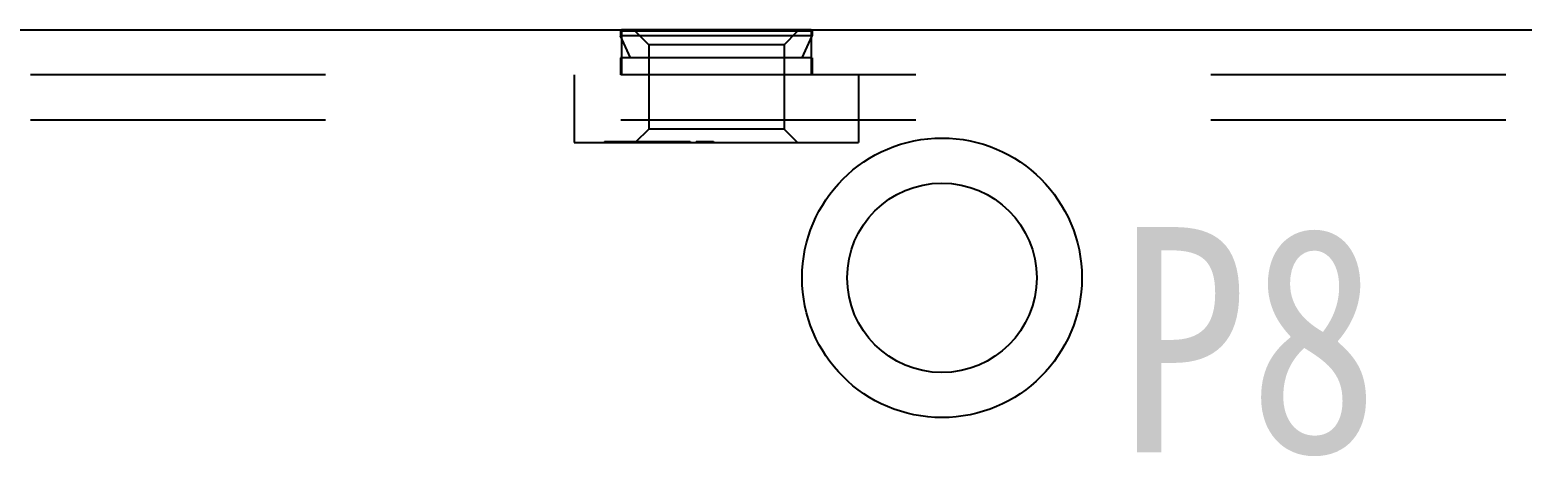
# Model space of a CAD drawing. Header units: millimetres. Extents: x 1262 to 3787, y 0 to 841.
# Drawn here: x 2880 to 2913.07, y 648.7 to 658.16 of the extents above; entities that cross this region are included whole.
import ezdxf

# ---------------------------------------------------------------- set-up
doc = ezdxf.new("R2010")
doc.units = ezdxf.units.MM
doc.header["$LTSCALE"] = 65.395
doc.linetypes.add('HIDDEN', pattern=[0.2, 0.1, -0.1])
doc.layers.get('0').update_dxf_attribs({"linetype": 'CONTINUOUS'})
doc.layers.add('02___PRT_ALL_AXES', color=7, linetype='CONTINUOUS')
doc.layers.add('DEFAULT_2', color=8, linetype='HIDDEN')
doc.styles.get("Standard").update_dxf_attribs({"font": 'txt', "width": 0.85})

msp = doc.modelspace()

# ---------------------------------------------------------------- linework, layer by layer
at = {"color": 3, "linetype": 'Continuous'}
msp.add_line((2749.21, 658.158), (3161.21, 658.158), dxfattribs=at)
msp.add_circle((2900.21, 652.658), 3.1, dxfattribs=at)
at = {"color": 7, "linetype": 'Continuous'}
msp.add_circle((2900.21, 652.658), 2.1, dxfattribs=at)
at = {"layer": '02___PRT_ALL_AXES', "color": 8, "linetype": 'HIDDEN'}
for p, q in [((2893.11, 658.158), (2893.11, 657.158)), ((2897.31, 658.158), (2893.11, 658.158)), ((2897.31, 658.158), (2897.31, 657.158)), ((2897.31, 657.158), (2893.11, 657.158))]:
    msp.add_line(p, q, dxfattribs=at)
at = {"layer": 'DEFAULT_2', "color": 8, "linetype": 'HIDDEN'}
for p, q in [((2893.085, 658.128), (2893.085, 658.028)), ((2897.335, 658.128), (2893.085, 658.128)), ((2893.31, 657.538), (2893.085, 658.028)), ((2897.335, 658.028), (2893.085, 658.028)), ((2893.71, 657.828), (2893.41, 658.128)), ((2893.71, 657.828), (2893.71, 655.958)), ((2896.71, 657.828), (2893.71, 657.828)), ((2896.71, 657.828), (2897.01, 658.128)), ((2896.71, 657.828), (2896.71, 655.958)), ((2897.11, 657.538), (2897.335, 658.028)), ((2897.335, 658.128), (2897.335, 658.028)), ((2893.085, 657.538), (2893.085, 657.158)), ((2897.335, 657.538), (2893.085, 657.538)), ((2897.335, 657.538), (2897.335, 657.158)), ((3161.21, 657.158), (2749.21, 657.158)), ((2892.06, 657.158), (2892.06, 655.658)), ((2898.36, 657.158), (2898.36, 655.658)), ((3161.21, 656.158), (2749.21, 656.158)), ((2893.71, 655.958), (2893.41, 655.658)), ((2896.71, 655.958), (2893.71, 655.958)), ((2896.71, 655.958), (2897.01, 655.658)), ((2892.06, 655.658), (2898.36, 655.658)), ((2892.734, 655.678), (2892.734, 655.658)), ((2892.734, 655.678), (2894.626, 655.678)), ((2892.748, 655.678), (2892.748, 655.658)), ((2892.771, 655.658), (2892.771, 655.678)), ((2892.778, 655.678), (2892.778, 655.658)), ((2892.816, 655.658), (2892.816, 655.678)), ((2892.816, 655.678), (2892.816, 655.658)), ((2892.817, 655.678), (2892.817, 655.658)), ((2892.819, 655.678), (2892.819, 655.658)), ((2892.829, 655.678), (2892.829, 655.658)), ((2892.839, 655.658), (2892.839, 655.678)), ((2893.063, 655.678), (2893.063, 655.658)), ((2893.096, 655.678), (2893.096, 655.658)), ((2893.177, 655.678), (2893.177, 655.658)), ((2893.21, 655.678), (2893.21, 655.658)), ((2893.219, 655.678), (2893.219, 655.658)), ((2893.231, 655.678), (2893.231, 655.658)), ((2893.251, 655.678), (2893.251, 655.658)), ((2893.252, 655.678), (2893.252, 655.658)), ((2893.252, 655.678), (2893.252, 655.658)), ((2893.254, 655.678), (2893.254, 655.658)), ((2893.281, 655.678), (2893.281, 655.658)), ((2893.282, 655.678), (2893.282, 655.658)), ((2893.288, 655.678), (2893.288, 655.658)), ((2893.298, 655.678), (2893.298, 655.658)), ((2893.31, 655.658), (2893.31, 655.678)), ((2893.311, 655.678), (2893.311, 655.658)), ((2893.356, 655.678), (2893.356, 655.658)), ((2893.368, 655.678), (2893.368, 655.658)), ((2893.398, 655.678), (2893.398, 655.658)), ((2893.401, 655.678), (2893.401, 655.658)), ((2893.404, 655.678), (2893.404, 655.658)), ((2893.41, 655.678), (2893.41, 655.658)), ((2893.478, 655.678), (2893.478, 655.658)), ((2893.495, 655.678), (2893.495, 655.658)), ((2893.498, 655.678), (2893.498, 655.658)), ((2893.5, 655.678), (2893.5, 655.658)), ((2893.501, 655.658), (2893.501, 655.678)), ((2893.515, 655.678), (2893.515, 655.658)), ((2893.518, 655.678), (2893.518, 655.658)), ((2893.521, 655.678), (2893.521, 655.658)), ((2893.533, 655.678), (2893.533, 655.658)), ((2893.535, 655.678), (2893.535, 655.658)), ((2893.543, 655.678), (2893.543, 655.658)), ((2893.544, 655.678), (2893.544, 655.658)), ((2893.604, 655.678), (2893.604, 655.658)), ((2893.605, 655.678), (2893.605, 655.658)), ((2893.617, 655.658), (2893.617, 655.678)), ((2893.642, 655.678), (2893.642, 655.658)), ((2893.648, 655.678), (2893.648, 655.658)), ((2893.664, 655.678), (2893.664, 655.658)), ((2893.666, 655.678), (2893.666, 655.658)), ((2893.679, 655.658), (2893.679, 655.678)), ((2893.683, 655.678), (2893.683, 655.658)), ((2893.693, 655.678), (2893.693, 655.658)), ((2893.694, 655.658), (2893.694, 655.678)), ((2893.697, 655.678), (2893.697, 655.658)), ((2893.709, 655.678), (2893.709, 655.658)), ((2893.722, 655.658), (2893.722, 655.678)), ((2893.723, 655.678), (2893.723, 655.658)), ((2893.724, 655.678), (2893.724, 655.658)), ((2893.758, 655.658), (2893.758, 655.678)), ((2893.765, 655.678), (2893.765, 655.658)), ((2893.825, 655.678), (2893.825, 655.658)), ((2893.832, 655.658), (2893.832, 655.678)), ((2893.856, 655.678), (2893.856, 655.658)), ((2893.867, 655.678), (2893.867, 655.658)), ((2893.879, 655.658), (2893.879, 655.678)), ((2893.89, 655.678), (2893.89, 655.658)), ((2893.89, 655.658), (2893.89, 655.678)), ((2893.901, 655.678), (2893.901, 655.658)), ((2893.903, 655.678), (2893.903, 655.658)), ((2893.942, 655.678), (2893.942, 655.658)), ((2893.97, 655.678), (2893.97, 655.658)), ((2893.978, 655.678), (2893.978, 655.658)), ((2893.978, 655.678), (2893.978, 655.658)), ((2894.054, 655.658), (2894.054, 655.678)), ((2894.072, 655.678), (2894.072, 655.658)), ((2894.101, 655.678), (2894.101, 655.658)), ((2894.114, 655.678), (2894.114, 655.658)), ((2894.124, 655.658), (2894.124, 655.678)), ((2894.142, 655.678), (2894.142, 655.658)), ((2894.172, 655.658), (2894.172, 655.678)), ((2894.18, 655.678), (2894.18, 655.658)), ((2894.309, 655.658), (2894.309, 655.678)), ((2894.343, 655.678), (2894.343, 655.658)), ((2894.371, 655.678), (2894.371, 655.658)), ((2894.379, 655.678), (2894.379, 655.658)), ((2894.408, 655.678), (2894.408, 655.658)), ((2894.42, 655.678), (2894.42, 655.658)), ((2894.447, 655.678), (2894.447, 655.658)), ((2894.455, 655.678), (2894.455, 655.658)), ((2894.614, 655.678), (2894.614, 655.658)), ((2894.626, 655.678), (2894.626, 655.658)), ((2894.766, 655.678), (2894.766, 655.658)), ((2894.766, 655.678), (2895.147, 655.678)), ((2894.767, 655.678), (2894.767, 655.658)), ((2894.807, 655.678), (2894.807, 655.658)), ((2894.816, 655.678), (2894.816, 655.658)), ((2894.817, 655.678), (2894.817, 655.658)), ((2894.818, 655.678), (2894.818, 655.658)), ((2894.84, 655.678), (2894.84, 655.658)), ((2894.846, 655.678), (2894.846, 655.658)), ((2894.847, 655.658), (2894.847, 655.678)), ((2894.851, 655.678), (2894.851, 655.658)), ((2894.855, 655.678), (2894.855, 655.658)), ((2894.933, 655.678), (2894.933, 655.658)), ((2894.948, 655.678), (2894.948, 655.658)), ((2894.949, 655.678), (2894.949, 655.658)), ((2894.958, 655.678), (2894.958, 655.658)), ((2894.983, 655.678), (2894.983, 655.658)), ((2894.994, 655.678), (2894.994, 655.658)), ((2895.04, 655.678), (2895.04, 655.658)), ((2895.067, 655.678), (2895.067, 655.658)), ((2895.073, 655.678), (2895.073, 655.658)), ((2895.099, 655.678), (2895.099, 655.658)), ((2895.1, 655.658), (2895.1, 655.678)), ((2895.106, 655.678), (2895.106, 655.658)), ((2895.107, 655.678), (2895.107, 655.658)), ((2895.114, 655.658), (2895.114, 655.678)), ((2895.118, 655.678), (2895.118, 655.658)), ((2895.146, 655.678), (2895.146, 655.658)), ((2895.147, 655.658), (2895.147, 655.678))]:
    msp.add_line(p, q, dxfattribs=at)

# ---------------------------------------------------------------- texts
at = {"color": 2, "linetype": 'Continuous', "insert": (2904.114, 653.784), "char_height": 5, "width": 8.5, "attachment_point": 1, "line_spacing_factor": 0.9}
msp.add_mtext('P8', dxfattribs=at)

doc.saveas('drawing.dxf')
